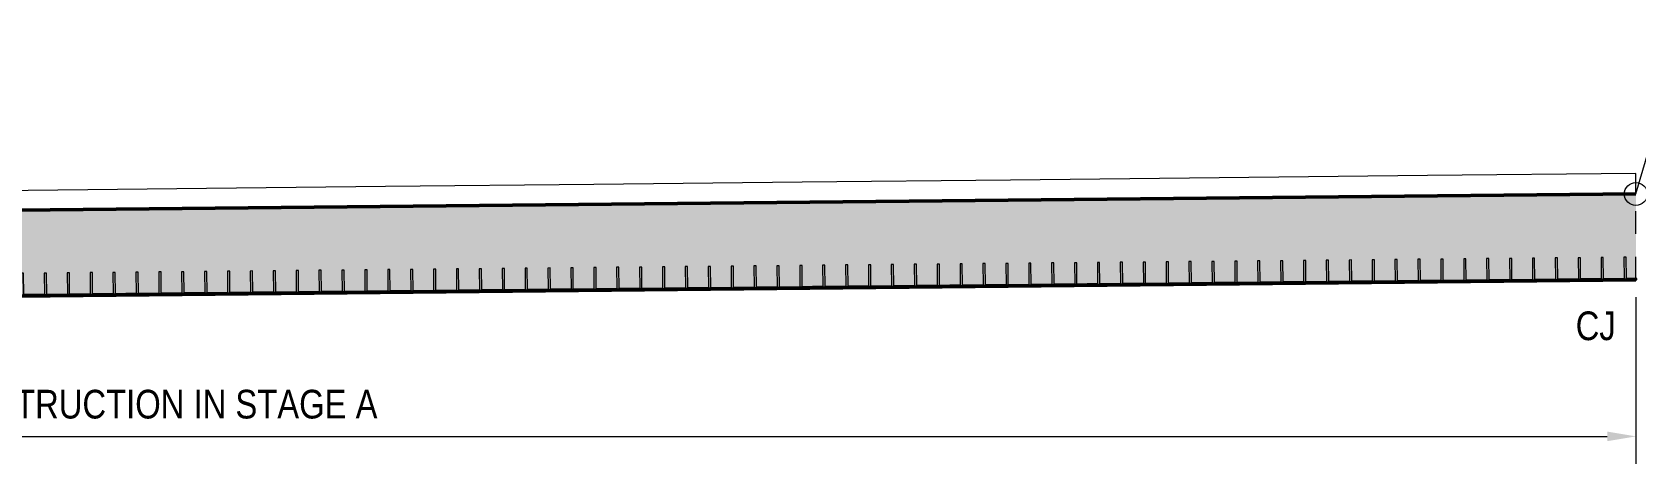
# Model space of a CAD drawing. Header units: metres. Extents: x 564 to 663, y 0 to 1694.
# Drawn here: x 618.22 to 625.22, y 18.18 to 20.06 of the extents above; entities that cross this region are included whole.
import ezdxf

# ---------------------------------------------------------------- set-up
doc = ezdxf.new("R2010")
doc.units = ezdxf.units.M
doc.linetypes.add('JacobsDash', pattern=[0.0045, 0.003, -0.0015])
doc.layers.get('Defpoints').update_dxf_attribs({"color": 41})
for name, color, linetype, lineweight in [('D-BDGE', 7, 'Continuous', 13), ('D-BDGE-FLOOR', 7, 'Continuous', 50), ('D-BDGE-FLOOR-HID', 7, 'JacobsDash', 18), ('D-BDGE-FLOOR-PAT', 7, 'Continuous', 50), ('D-BDGE-FRAMING', 7, 'Continuous', 50), ('D-ENHA-TEXT', 7, 'Continuous', 9), ('D-ENHA-TEXT-DIMS', 7, 'Continuous', 9)]:
    doc.layers.add(name, color=color, linetype=linetype, lineweight=lineweight)
doc.styles.add('Arial Narrow_4', font='ARIALN.TTF', dxfattribs={"height": 0.125})
doc.dimstyles.new('Dimension_Standard_O__mm__2', dxfattribs={"dimscale": 0.3048, "dimtxt": 0.127929, "dimasz": 0.410105, "dimexe": 0.393701, "dimexo": 0.246063, "dimgap": 0.246063, "dimtad": 1, "dimdec": 0, "dimlfac": 1000, "dimzin": 0, "dimdsep": 46, "dimtxsty": 'Arial Narrow_4', "dimsah": 1, "dimcen": 0.09, "dimaunit": 1, "dimadec": 4, "dimazin": 0, "dimtfac": 1, "dimtdec": 4, "dimtix": 1, "dimtmove": 0, "dimatfit": 3, "dimfxl": 1, "dimtvp": 1, "dimtfill": 1, "dimtolj": 1, "dimtzin": 0, "dimlwd": 18, "dimlwe": 18, "dimarcsym": 2})

# ---------------------------------------------------------------- blocks, each defined once
blk = doc.blocks.new('07_STR_DPS_PermadecPanel - 07_STR_DPS_PermadecPanel-5973119-DRG-2871091 - SECTION 01')
at = {"layer": 'D-BDGE-FRAMING', "lineweight": 13}
for p, q in [((-1683.6408, 19.0055), (-1683.6508, 19.0054)), ((-1683.6508, 19.0054), (-1683.6498, 18.9124)), ((-1683.6398, 18.9125), (-1683.6408, 19.0055)), ((-1683.5408, 19.0065), (-1683.5508, 19.0064)), ((-1683.5508, 19.0064), (-1683.5499, 18.9134)), ((-1683.5399, 18.9135), (-1683.5408, 19.0065)), ((-1683.4408, 19.0075), (-1683.4508, 19.0074)), ((-1683.4508, 19.0074), (-1683.4499, 18.9144)), ((-1683.4399, 18.9145), (-1683.4408, 19.0075)), ((-1683.3408, 19.0085), (-1683.3508, 19.0084)), ((-1683.3508, 19.0084), (-1683.3499, 18.9154)), ((-1683.3399, 18.9155), (-1683.3408, 19.0085)), ((-1683.2408, 19.0095), (-1683.2508, 19.0094)), ((-1683.2508, 19.0094), (-1683.2499, 18.9164)), ((-1683.2399, 18.9165), (-1683.2408, 19.0095)), ((-1683.1408, 19.0105), (-1683.1508, 19.0104)), ((-1683.1508, 19.0104), (-1683.1499, 18.9174)), ((-1683.1399, 18.9175), (-1683.1408, 19.0105)), ((-1683.3499, 18.9154), (-1683.4399, 18.9145)), ((-1683.2499, 18.9164), (-1683.3399, 18.9155)), ((-1683.1499, 18.9174), (-1683.2399, 18.9165)), ((-1683.0949, 18.918), (-1683.1399, 18.9175)), ((-1683.0948, 18.912), (-1683.0949, 18.918)), ((-1683.6498, 18.9124), (-1683.6948, 18.912)), ((-1683.6948, 18.906), (-1683.0948, 18.912)), ((-1683.6948, 18.912), (-1683.6948, 18.906)), ((-1683.5499, 18.9134), (-1683.6398, 18.9125)), ((-1683.4499, 18.9144), (-1683.5399, 18.9135))]:
    blk.add_line(p, q, dxfattribs=at)
blk = doc.blocks.new('07_STR_DPS_PermadecPanel - 07_STR_DPS_PermadecPanel-5973120-DRG-2871091 - SECTION 01')
at = {"layer": 'D-BDGE-FRAMING', "lineweight": 13}
for p, q in [((-1683.0408, 19.0115), (-1683.0508, 19.0114)), ((-1683.0508, 19.0114), (-1683.0498, 18.9184)), ((-1683.0398, 18.9185), (-1683.0408, 19.0115)), ((-1682.9408, 19.0125), (-1682.9508, 19.0124)), ((-1682.9508, 19.0124), (-1682.9499, 18.9194)), ((-1682.9399, 18.9195), (-1682.9408, 19.0125)), ((-1682.8408, 19.0135), (-1682.8508, 19.0134)), ((-1682.8508, 19.0134), (-1682.8499, 18.9204)), ((-1682.8399, 18.9205), (-1682.8408, 19.0135)), ((-1682.7408, 19.0145), (-1682.7508, 19.0144)), ((-1682.7508, 19.0144), (-1682.7499, 18.9214)), ((-1682.7399, 18.9215), (-1682.7408, 19.0145)), ((-1682.6408, 19.0155), (-1682.6508, 19.0154)), ((-1682.6508, 19.0154), (-1682.6499, 18.9224)), ((-1682.6399, 18.9225), (-1682.6408, 19.0155)), ((-1682.5408, 19.0165), (-1682.5508, 19.0164)), ((-1682.5508, 19.0164), (-1682.5499, 18.9234)), ((-1682.5399, 18.9235), (-1682.5408, 19.0165)), ((-1683.0498, 18.9184), (-1683.0948, 18.9179)), ((-1683.0948, 18.9119), (-1682.4948, 18.9179)), ((-1683.0948, 18.9179), (-1683.0948, 18.9119)), ((-1682.9499, 18.9194), (-1683.0398, 18.9185)), ((-1682.8499, 18.9204), (-1682.9399, 18.9195)), ((-1682.7499, 18.9214), (-1682.8399, 18.9205)), ((-1682.6499, 18.9224), (-1682.7399, 18.9215)), ((-1682.5499, 18.9234), (-1682.6399, 18.9225)), ((-1682.4949, 18.9239), (-1682.5399, 18.9235)), ((-1682.4948, 18.9179), (-1682.4949, 18.9239))]:
    blk.add_line(p, q, dxfattribs=at)
blk = doc.blocks.new('07_STR_DPS_PermadecPanel - 07_STR_DPS_PermadecPanel-V5-DRG-2871091 - SECTION 01')
at = {"layer": 'D-BDGE-FRAMING', "lineweight": 13}
for p, q in [((-1682.4408, 19.0175), (-1682.4508, 19.0174)), ((-1682.4508, 19.0174), (-1682.4498, 18.9244)), ((-1682.4398, 18.9245), (-1682.4408, 19.0175)), ((-1682.3408, 19.0185), (-1682.3508, 19.0184)), ((-1682.3508, 19.0184), (-1682.3499, 18.9254)), ((-1682.3399, 18.9255), (-1682.3408, 19.0185)), ((-1682.2408, 19.0195), (-1682.2508, 19.0194)), ((-1682.2508, 19.0194), (-1682.2499, 18.9264)), ((-1682.2399, 18.9265), (-1682.2408, 19.0195)), ((-1682.1408, 19.0205), (-1682.1508, 19.0204)), ((-1682.1508, 19.0204), (-1682.1499, 18.9274)), ((-1682.1399, 18.9275), (-1682.1408, 19.0205)), ((-1682.0408, 19.0215), (-1682.0508, 19.0214)), ((-1682.0508, 19.0214), (-1682.0499, 18.9284)), ((-1682.0399, 18.9285), (-1682.0408, 19.0215)), ((-1681.9408, 19.0225), (-1681.9508, 19.0224)), ((-1681.9508, 19.0224), (-1681.9499, 18.9294)), ((-1681.9399, 18.9295), (-1681.9408, 19.0225)), ((-1682.4498, 18.9244), (-1682.4948, 18.9239)), ((-1682.4948, 18.9179), (-1681.8948, 18.9239)), ((-1682.4948, 18.9239), (-1682.4948, 18.9179)), ((-1682.3499, 18.9254), (-1682.4398, 18.9245)), ((-1682.2499, 18.9264), (-1682.3399, 18.9255)), ((-1682.1499, 18.9274), (-1682.2399, 18.9265)), ((-1682.0499, 18.9284), (-1682.1399, 18.9275)), ((-1681.9499, 18.9294), (-1682.0399, 18.9285)), ((-1681.8949, 18.9299), (-1681.9399, 18.9295)), ((-1681.8948, 18.9239), (-1681.8949, 18.9299))]:
    blk.add_line(p, q, dxfattribs=at)
blk = doc.blocks.new('07_STR_DPS_PermadecPanel - 07_STR_DPS_PermadecPanel-5973121-DRG-2871091 - SECTION 01')
at = {"layer": 'D-BDGE-FRAMING', "lineweight": 13}
for p, q in [((-1681.8408, 19.0236), (-1681.8508, 19.0235)), ((-1681.8508, 19.0235), (-1681.8498, 18.9305)), ((-1681.8398, 18.9306), (-1681.8408, 19.0236)), ((-1681.7408, 19.0246), (-1681.7508, 19.0245)), ((-1681.7508, 19.0245), (-1681.7499, 18.9315)), ((-1681.7399, 18.9316), (-1681.7408, 19.0246)), ((-1681.6408, 19.0256), (-1681.6508, 19.0255)), ((-1681.6508, 19.0255), (-1681.6499, 18.9325)), ((-1681.6399, 18.9326), (-1681.6408, 19.0256)), ((-1681.5408, 19.0266), (-1681.5508, 19.0265)), ((-1681.5508, 19.0265), (-1681.5499, 18.9335)), ((-1681.5399, 18.9336), (-1681.5408, 19.0266)), ((-1681.4408, 19.0276), (-1681.4508, 19.0275)), ((-1681.4508, 19.0275), (-1681.4499, 18.9345)), ((-1681.4399, 18.9346), (-1681.4408, 19.0276)), ((-1681.3408, 19.0286), (-1681.3508, 19.0285)), ((-1681.3508, 19.0285), (-1681.3499, 18.9355)), ((-1681.3399, 18.9356), (-1681.3408, 19.0286)), ((-1681.8498, 18.9305), (-1681.8948, 18.9301)), ((-1681.8948, 18.9241), (-1681.2948, 18.9301)), ((-1681.8948, 18.9301), (-1681.8948, 18.9241)), ((-1681.7499, 18.9315), (-1681.8398, 18.9306)), ((-1681.6499, 18.9325), (-1681.7399, 18.9316)), ((-1681.5499, 18.9335), (-1681.6399, 18.9326)), ((-1681.4499, 18.9345), (-1681.5399, 18.9336)), ((-1681.3499, 18.9355), (-1681.4399, 18.9346)), ((-1681.2949, 18.9361), (-1681.3399, 18.9356)), ((-1681.2948, 18.9301), (-1681.2949, 18.9361))]:
    blk.add_line(p, q, dxfattribs=at)
blk = doc.blocks.new('07_STR_DPS_PermadecPanel - 07_STR_DPS_PermadecPanel-5973122-DRG-2871091 - SECTION 01')
at = {"layer": 'D-BDGE-FRAMING', "lineweight": 13}
for p, q in [((-1681.2408, 19.0296), (-1681.2508, 19.0295)), ((-1681.2508, 19.0295), (-1681.2498, 18.9365)), ((-1681.2398, 18.9366), (-1681.2408, 19.0296)), ((-1681.1408, 19.0306), (-1681.1508, 19.0305)), ((-1681.1508, 19.0305), (-1681.1499, 18.9375)), ((-1681.1399, 18.9376), (-1681.1408, 19.0306)), ((-1681.0408, 19.0316), (-1681.0508, 19.0315)), ((-1681.0508, 19.0315), (-1681.0499, 18.9385)), ((-1681.0399, 18.9386), (-1681.0408, 19.0316)), ((-1680.9408, 19.0326), (-1680.9508, 19.0325)), ((-1680.9508, 19.0325), (-1680.9499, 18.9395)), ((-1680.9399, 18.9396), (-1680.9408, 19.0326)), ((-1680.8408, 19.0336), (-1680.8508, 19.0335)), ((-1680.8508, 19.0335), (-1680.8499, 18.9405)), ((-1680.8399, 18.9406), (-1680.8408, 19.0336)), ((-1680.7408, 19.0346), (-1680.7508, 19.0345)), ((-1680.7508, 19.0345), (-1680.7499, 18.9415)), ((-1680.7399, 18.9416), (-1680.7408, 19.0346)), ((-1681.2498, 18.9365), (-1681.2948, 18.936)), ((-1681.2948, 18.93), (-1680.6948, 18.936)), ((-1681.2948, 18.936), (-1681.2948, 18.93)), ((-1681.1499, 18.9375), (-1681.2398, 18.9366)), ((-1681.0499, 18.9385), (-1681.1399, 18.9376)), ((-1680.9499, 18.9395), (-1681.0399, 18.9386)), ((-1680.8499, 18.9405), (-1680.9399, 18.9396)), ((-1680.7499, 18.9415), (-1680.8399, 18.9406)), ((-1680.6949, 18.942), (-1680.7399, 18.9416)), ((-1680.6948, 18.936), (-1680.6949, 18.942))]:
    blk.add_line(p, q, dxfattribs=at)
blk = doc.blocks.new('07_STR_DPS_PermadecPanel - 07_STR_DPS_PermadecPanel-V6-DRG-2871091 - SECTION 01')
at = {"layer": 'D-BDGE-FRAMING', "lineweight": 13}
for p, q in [((-1680.6408, 19.0356), (-1680.6508, 19.0355)), ((-1680.6508, 19.0355), (-1680.6498, 18.9425)), ((-1680.6398, 18.9426), (-1680.6408, 19.0356)), ((-1680.5408, 19.0366), (-1680.5508, 19.0365)), ((-1680.5508, 19.0365), (-1680.5499, 18.9435)), ((-1680.5399, 18.9436), (-1680.5408, 19.0366)), ((-1680.4408, 19.0376), (-1680.4508, 19.0375)), ((-1680.4508, 19.0375), (-1680.4499, 18.9445)), ((-1680.4399, 18.9446), (-1680.4408, 19.0376)), ((-1680.3408, 19.0386), (-1680.3508, 19.0385)), ((-1680.3508, 19.0385), (-1680.3499, 18.9455)), ((-1680.3399, 18.9456), (-1680.3408, 19.0386)), ((-1680.2408, 19.0396), (-1680.2508, 19.0395)), ((-1680.2508, 19.0395), (-1680.2499, 18.9465)), ((-1680.2399, 18.9466), (-1680.2408, 19.0396)), ((-1680.1408, 19.0406), (-1680.1508, 19.0405)), ((-1680.1508, 19.0405), (-1680.1499, 18.9475)), ((-1680.1399, 18.9476), (-1680.1408, 19.0406)), ((-1680.6498, 18.9425), (-1680.6948, 18.942)), ((-1680.6948, 18.936), (-1680.0948, 18.942)), ((-1680.6948, 18.942), (-1680.6948, 18.936)), ((-1680.5499, 18.9435), (-1680.6398, 18.9426)), ((-1680.4499, 18.9445), (-1680.5399, 18.9436)), ((-1680.3499, 18.9455), (-1680.4399, 18.9446)), ((-1680.2499, 18.9465), (-1680.3399, 18.9456)), ((-1680.1499, 18.9475), (-1680.2399, 18.9466)), ((-1680.0949, 18.948), (-1680.1399, 18.9476)), ((-1680.0948, 18.942), (-1680.0949, 18.948))]:
    blk.add_line(p, q, dxfattribs=at)
blk = doc.blocks.new('07_STR_DPS_PermadecPanel - 07_STR_DPS_PermadecPanel-5973123-DRG-2871091 - SECTION 01')
at = {"layer": 'D-BDGE-FRAMING', "lineweight": 13}
for p, q in [((-1680.0408, 19.0418), (-1680.0508, 19.0417)), ((-1680.0508, 19.0417), (-1680.0498, 18.9487)), ((-1680.0398, 18.9488), (-1680.0408, 19.0418)), ((-1679.9408, 19.0428), (-1679.9508, 19.0427)), ((-1679.9508, 19.0427), (-1679.9499, 18.9497)), ((-1679.9399, 18.9498), (-1679.9408, 19.0428)), ((-1679.8408, 19.0438), (-1679.8508, 19.0437)), ((-1679.8508, 19.0437), (-1679.8499, 18.9507)), ((-1679.8399, 18.9508), (-1679.8408, 19.0438)), ((-1679.7408, 19.0448), (-1679.7508, 19.0447)), ((-1679.7508, 19.0447), (-1679.7499, 18.9517)), ((-1679.7399, 18.9518), (-1679.7408, 19.0448)), ((-1679.6408, 19.0458), (-1679.6508, 19.0457)), ((-1679.6508, 19.0457), (-1679.6499, 18.9527)), ((-1679.6399, 18.9528), (-1679.6408, 19.0458)), ((-1679.5408, 19.0468), (-1679.5508, 19.0467)), ((-1679.5508, 19.0467), (-1679.5499, 18.9537)), ((-1679.5399, 18.9538), (-1679.5408, 19.0468)), ((-1680.0498, 18.9487), (-1680.0948, 18.9482)), ((-1680.0948, 18.9422), (-1679.4948, 18.9482)), ((-1680.0948, 18.9482), (-1680.0948, 18.9422)), ((-1679.9499, 18.9497), (-1680.0398, 18.9488)), ((-1679.8499, 18.9507), (-1679.9399, 18.9498)), ((-1679.7499, 18.9517), (-1679.8399, 18.9508)), ((-1679.6499, 18.9527), (-1679.7399, 18.9518)), ((-1679.5499, 18.9537), (-1679.6399, 18.9528)), ((-1679.4949, 18.9542), (-1679.5399, 18.9538)), ((-1679.4948, 18.9482), (-1679.4949, 18.9542))]:
    blk.add_line(p, q, dxfattribs=at)
blk = doc.blocks.new('07_STR_DPS_PermadecPanel - 07_STR_DPS_PermadecPanel-5973124-DRG-2871091 - SECTION 01')
at = {"layer": 'D-BDGE-FRAMING', "lineweight": 13}
for p, q in [((-1679.4408, 19.0476), (-1679.4508, 19.0475)), ((-1679.4508, 19.0475), (-1679.4498, 18.9545)), ((-1679.4398, 18.9546), (-1679.4408, 19.0476)), ((-1679.3408, 19.0486), (-1679.3508, 19.0485)), ((-1679.3508, 19.0485), (-1679.3499, 18.9555)), ((-1679.3399, 18.9556), (-1679.3408, 19.0486)), ((-1679.2408, 19.0496), (-1679.2508, 19.0495)), ((-1679.2508, 19.0495), (-1679.2499, 18.9565)), ((-1679.2399, 18.9566), (-1679.2408, 19.0496)), ((-1679.1408, 19.0506), (-1679.1508, 19.0505)), ((-1679.1508, 19.0505), (-1679.1499, 18.9575)), ((-1679.1399, 18.9576), (-1679.1408, 19.0506)), ((-1679.0408, 19.0516), (-1679.0508, 19.0515)), ((-1679.0508, 19.0515), (-1679.0499, 18.9585)), ((-1679.0399, 18.9586), (-1679.0408, 19.0516)), ((-1678.9408, 19.0526), (-1678.9508, 19.0525)), ((-1678.9508, 19.0525), (-1678.9499, 18.9595)), ((-1678.9399, 18.9596), (-1678.9408, 19.0526)), ((-1679.4498, 18.9545), (-1679.4948, 18.9541)), ((-1679.4948, 18.9481), (-1678.8948, 18.9541)), ((-1679.4948, 18.9541), (-1679.4948, 18.9481)), ((-1679.3499, 18.9555), (-1679.4398, 18.9546)), ((-1679.2499, 18.9565), (-1679.3399, 18.9556)), ((-1679.1499, 18.9575), (-1679.2399, 18.9566)), ((-1679.0499, 18.9585), (-1679.1399, 18.9576)), ((-1678.9499, 18.9595), (-1679.0399, 18.9586)), ((-1678.8949, 18.9601), (-1678.9399, 18.9596)), ((-1678.8948, 18.9541), (-1678.8949, 18.9601))]:
    blk.add_line(p, q, dxfattribs=at)
blk = doc.blocks.new('07_STR_DPS_PermadecPanel - 07_STR_DPS_PermadecPanel-V7-DRG-2871091 - SECTION 01')
at = {"layer": 'D-BDGE-FRAMING', "lineweight": 13}
for p, q in [((-1678.6408, 19.0556), (-1678.6508, 19.0555)), ((-1678.6508, 19.0555), (-1678.6499, 18.9625)), ((-1678.6399, 18.9626), (-1678.6408, 19.0556)), ((-1678.5408, 19.0566), (-1678.5508, 19.0565)), ((-1678.5508, 19.0565), (-1678.5499, 18.9635)), ((-1678.5399, 18.9636), (-1678.5408, 19.0566)), ((-1678.4408, 19.0576), (-1678.4508, 19.0575)), ((-1678.4508, 19.0575), (-1678.4499, 18.9645)), ((-1678.4399, 18.9646), (-1678.4408, 19.0576)), ((-1678.3408, 19.0586), (-1678.3508, 19.0585)), ((-1678.3508, 19.0585), (-1678.3499, 18.9655)), ((-1678.3399, 18.9656), (-1678.3408, 19.0586)), ((-1678.8408, 19.0536), (-1678.8508, 19.0535)), ((-1678.8508, 19.0535), (-1678.8498, 18.9605)), ((-1678.8398, 18.9606), (-1678.8408, 19.0536)), ((-1678.7408, 19.0546), (-1678.7508, 19.0545)), ((-1678.7508, 19.0545), (-1678.7499, 18.9615)), ((-1678.7399, 18.9616), (-1678.7408, 19.0546)), ((-1678.8498, 18.9605), (-1678.8948, 18.9601)), ((-1678.8948, 18.9541), (-1678.2948, 18.9601)), ((-1678.8948, 18.9601), (-1678.8948, 18.9541)), ((-1678.7499, 18.9615), (-1678.8398, 18.9606)), ((-1678.6499, 18.9625), (-1678.7399, 18.9616)), ((-1678.5499, 18.9635), (-1678.6399, 18.9626)), ((-1678.4499, 18.9645), (-1678.5399, 18.9636)), ((-1678.3499, 18.9655), (-1678.4399, 18.9646)), ((-1678.2949, 18.9661), (-1678.3399, 18.9656)), ((-1678.2948, 18.9601), (-1678.2949, 18.9661))]:
    blk.add_line(p, q, dxfattribs=at)
blk = doc.blocks.new('07_STR_DPS_PermadecPanel - 07_STR_DPS_PermadecPanel-V8-DRG-2871091 - SECTION 01')
at = {"layer": 'D-BDGE-FRAMING', "lineweight": 13}
for p, q in [((-1678.2408, 19.0595), (-1678.2508, 19.0594)), ((-1678.2508, 19.0594), (-1678.2498, 18.9664)), ((-1678.2398, 18.9665), (-1678.2408, 19.0595)), ((-1678.1408, 19.0605), (-1678.1508, 19.0604)), ((-1678.1508, 19.0604), (-1678.1499, 18.9674)), ((-1678.1399, 18.9675), (-1678.1408, 19.0605)), ((-1678.0408, 19.0615), (-1678.0508, 19.0614)), ((-1678.0508, 19.0614), (-1678.0499, 18.9684)), ((-1678.0399, 18.9685), (-1678.0408, 19.0615)), ((-1677.9408, 19.0625), (-1677.9508, 19.0624)), ((-1677.9508, 19.0624), (-1677.9499, 18.9694)), ((-1677.9399, 18.9695), (-1677.9408, 19.0625)), ((-1677.8408, 19.0635), (-1677.8508, 19.0634)), ((-1677.8508, 19.0634), (-1677.8499, 18.9704)), ((-1677.8399, 18.9705), (-1677.8408, 19.0635)), ((-1677.7408, 19.0645), (-1677.7508, 19.0644)), ((-1677.7508, 19.0644), (-1677.7499, 18.9714)), ((-1677.7399, 18.9715), (-1677.7408, 19.0645)), ((-1678.2498, 18.9664), (-1678.2948, 18.966)), ((-1678.2948, 18.96), (-1677.6948, 18.966)), ((-1678.2948, 18.966), (-1678.2948, 18.96)), ((-1678.1499, 18.9674), (-1678.2398, 18.9665)), ((-1678.0499, 18.9684), (-1678.1399, 18.9675)), ((-1677.9499, 18.9694), (-1678.0399, 18.9685)), ((-1677.8499, 18.9704), (-1677.9399, 18.9695)), ((-1677.7499, 18.9714), (-1677.8399, 18.9705)), ((-1677.6949, 18.972), (-1677.7399, 18.9715)), ((-1677.6948, 18.966), (-1677.6949, 18.972))]:
    blk.add_line(p, q, dxfattribs=at)
blk = doc.blocks.new('07_STR_DPS_PermadecPanel - 07_STR_DPS_PermadecPanel-5973125-DRG-2871091 - SECTION 01')
at = {"layer": 'D-BDGE-FRAMING', "lineweight": 13}
for p, q in [((-1677.6408, 19.0656), (-1677.6508, 19.0655)), ((-1677.6508, 19.0655), (-1677.6498, 18.9726)), ((-1677.6398, 18.9727), (-1677.6408, 19.0656)), ((-1677.5408, 19.0666), (-1677.5508, 19.0665)), ((-1677.5508, 19.0665), (-1677.5499, 18.9736)), ((-1677.5399, 18.9737), (-1677.5408, 19.0666)), ((-1677.4408, 19.0676), (-1677.4508, 19.0675)), ((-1677.4508, 19.0675), (-1677.4499, 18.9746)), ((-1677.4399, 18.9747), (-1677.4408, 19.0676)), ((-1677.3408, 19.0686), (-1677.3508, 19.0685)), ((-1677.3508, 19.0685), (-1677.3499, 18.9755)), ((-1677.3399, 18.9756), (-1677.3408, 19.0686)), ((-1677.2408, 19.0696), (-1677.2508, 19.0695)), ((-1677.2508, 19.0695), (-1677.2499, 18.9765)), ((-1677.2399, 18.9766), (-1677.2408, 19.0696)), ((-1677.1408, 19.0706), (-1677.1508, 19.0705)), ((-1677.1508, 19.0705), (-1677.1499, 18.9775)), ((-1677.1399, 18.9776), (-1677.1408, 19.0706)), ((-1677.6498, 18.9726), (-1677.6948, 18.9721)), ((-1677.6948, 18.9661), (-1677.0948, 18.9721)), ((-1677.6948, 18.9721), (-1677.6948, 18.9661)), ((-1677.5499, 18.9736), (-1677.6398, 18.9727)), ((-1677.4499, 18.9746), (-1677.5399, 18.9737)), ((-1677.3499, 18.9755), (-1677.4399, 18.9747)), ((-1677.2499, 18.9765), (-1677.3399, 18.9756)), ((-1677.1499, 18.9775), (-1677.2399, 18.9766)), ((-1677.0949, 18.9781), (-1677.1399, 18.9776)), ((-1677.0948, 18.9721), (-1677.0949, 18.9781))]:
    blk.add_line(p, q, dxfattribs=at)
blk = doc.blocks.new('07_STR_DPS_PermadecPanel - 07_STR_DPS_PermadecPanel-V9-DRG-2871091 - SECTION 01')
at = {"layer": 'D-BDGE-FRAMING', "lineweight": 13}
for p, q in [((-1677.0408, 19.0716), (-1677.0508, 19.0715)), ((-1677.0508, 19.0715), (-1677.0498, 18.9785)), ((-1677.0398, 18.9786), (-1677.0408, 19.0716)), ((-1676.9408, 19.0726), (-1676.9508, 19.0725)), ((-1676.9508, 19.0725), (-1676.9499, 18.9795)), ((-1676.9399, 18.9796), (-1676.9408, 19.0726)), ((-1676.8408, 19.0736), (-1676.8508, 19.0735)), ((-1676.8508, 19.0735), (-1676.8499, 18.9805)), ((-1676.8399, 18.9806), (-1676.8408, 19.0736)), ((-1676.7408, 19.0746), (-1676.7508, 19.0745)), ((-1676.7508, 19.0745), (-1676.7499, 18.9815)), ((-1676.7399, 18.9816), (-1676.7408, 19.0746)), ((-1676.6408, 19.0756), (-1676.6508, 19.0755)), ((-1676.6508, 19.0755), (-1676.6499, 18.9825)), ((-1676.6399, 18.9826), (-1676.6408, 19.0756)), ((-1676.5408, 19.0766), (-1676.5508, 19.0765)), ((-1676.5508, 19.0765), (-1676.5499, 18.9835)), ((-1676.5399, 18.9836), (-1676.5408, 19.0766)), ((-1677.0498, 18.9785), (-1677.0948, 18.9781)), ((-1677.0948, 18.9721), (-1676.4948, 18.9781)), ((-1677.0948, 18.9781), (-1677.0948, 18.9721)), ((-1676.9499, 18.9795), (-1677.0398, 18.9786)), ((-1676.8499, 18.9805), (-1676.9399, 18.9796)), ((-1676.7499, 18.9815), (-1676.8399, 18.9806)), ((-1676.6499, 18.9825), (-1676.7399, 18.9816)), ((-1676.5499, 18.9835), (-1676.6399, 18.9826)), ((-1676.4949, 18.9841), (-1676.5399, 18.9836)), ((-1676.4948, 18.9781), (-1676.4949, 18.9841))]:
    blk.add_line(p, q, dxfattribs=at)
blk = doc.blocks.new('DIMBLOCK5-DRG-2871091 - SECTION 01')
at = {"layer": 'D-ENHA-TEXT-DIMS', "color": 0, "lineweight": 18, "transparency": 16777216}
for p, q in [((625.2224, 18.9029), (625.2224, 18.175)), ((612.2325, 18.4574), (612.2325, 18.175)), ((612.3575, 18.295), (625.0974, 18.295))]:
    blk.add_line(p, q, dxfattribs=at)
at = {"layer": 'D-ENHA-TEXT-DIMS', "color": 0, "transparency": 16777216}
for points in [[(612.3575, 18.3159), (612.3575, 18.2742), (612.2325, 18.295)], [(625.0974, 18.3159), (625.0974, 18.2742), (625.2224, 18.295)]]:
    blk.add_solid(points, dxfattribs=at)
at = {"layer": 'Defpoints', "color": 0, "transparency": 16777216}
for p in [(625.2224, 18.9779), (612.2325, 18.5324), (625.2224, 18.295)]:
    blk.add_point(p, dxfattribs=at)
at = {"layer": 'D-ENHA-TEXT-DIMS', "color": 0, "lineweight": 18, "transparency": 16777216, "insert": (618.7275, 18.4347), "char_height": 0.125, "width": 2.402626, "attachment_point": 5, "style": 'Arial Narrow_4', "bg_fill": 3, "box_fill_scale": 1.1, "bg_fill_color": 256, "bg_fill_true_color": 13158600, "bg_fill_transparency": 0}
blk.add_mtext('\\A1;CONSTRUCTION IN STAGE A', dxfattribs=at)

msp = doc.modelspace()

# ---------------------------------------------------------------- hatches: boundary and pattern name
at = {"layer": 'D-BDGE-FLOOR-PAT', "true_color": 0xc0c0c0}
h = msp.add_hatch(color=9, dxfattribs=at)
h.paths.add_polyline_path([(612.2325, 18.848), (625.2226, 18.9779), (625.2226, 19.3529), (612.8336, 19.229), (612.8428, 19.1967), (612.2417, 19.1967), (612.2417, 19.2231), (612.2325, 19.223), (612.2325, 18.9092)])
h.paths.add_polyline_path([(613.5449, 19.0076), (613.5302, 19.0101), (613.5204, 19.015), (613.5121, 19.022), (613.5052, 19.032), (613.5013, 19.0424), (613.5, 19.0532), (613.5015, 19.0643), (613.506, 19.0751), (613.5131, 19.0844), (613.5239, 19.0922), (613.5333, 19.0961), (613.5449, 19.0976), (613.5583, 19.0954), (613.5628, 19.0938), (613.5706, 19.0899), (613.5789, 19.0828), (613.5858, 19.0725), (613.5892, 19.0639), (613.5907, 19.0532), (613.5891, 19.041), (613.5855, 19.0317), (613.5781, 19.0216), (613.5718, 19.0158), (613.5602, 19.0101), (613.5517, 19.0079), (613.5461, 19.0078)])
h.paths.add_polyline_path([(613.3949, 19.0076), (613.3795, 19.0101), (613.3698, 19.015), (613.3615, 19.022), (613.3549, 19.0317), (613.3511, 19.041), (613.3497, 19.0517), (613.3515, 19.0643), (613.356, 19.0751), (613.3631, 19.0844), (613.3724, 19.0916), (613.3833, 19.0961), (613.3949, 19.0976), (613.4086, 19.0952), (613.4191, 19.0903), (613.4199, 19.0899), (613.4282, 19.0828), (613.4351, 19.0725), (613.4388, 19.0625), (613.4399, 19.0517), (613.4384, 19.041), (613.4339, 19.0301), (613.4256, 19.0199), (613.4196, 19.015), (613.4096, 19.0101), (613.401, 19.0079), (613.3962, 19.0078)])
h.paths.add_polyline_path([(614.0466, 19.0237), (614.0325, 19.0252), (614.0196, 19.0299), (614.008, 19.0376), (613.9986, 19.0478), (613.992, 19.0599), (613.9884, 19.0734), (613.9884, 19.0882), (613.992, 19.102), (613.9976, 19.1131), (614.0066, 19.1236), (614.018, 19.1317), (614.0309, 19.1368), (614.0456, 19.1386), (614.0606, 19.1365), (614.072, 19.1323), (614.0845, 19.1235), (614.0934, 19.1133), (614.0994, 19.1022), (614.1029, 19.0887), (614.1026, 19.0731), (614.0998, 19.0615), (614.0937, 19.0493), (614.0846, 19.0388), (614.0717, 19.0301), (614.0583, 19.0253), (614.0522, 19.0245)])
h.paths.add_polyline_path([(614.2123, 19.0252), (614.1964, 19.0274), (614.185, 19.0316), (614.1738, 19.0391), (614.1644, 19.0493), (614.1576, 19.0617), (614.1542, 19.0752), (614.154, 19.0891), (614.1572, 19.1025), (614.1634, 19.1147), (614.1724, 19.1251), (614.1853, 19.1338), (614.1987, 19.1386), (614.2114, 19.1401), (614.2264, 19.138), (614.2378, 19.1338), (614.2503, 19.125), (614.2584, 19.1162), (614.2651, 19.1037), (614.2686, 19.0902), (614.2687, 19.0764), (614.2656, 19.063), (614.2594, 19.0508), (614.2504, 19.0403), (614.2375, 19.0316), (614.2241, 19.0269), (614.2179, 19.026)])
h.paths.add_polyline_path([(614.3781, 19.0267), (614.3621, 19.0289), (614.3508, 19.0331), (614.3382, 19.042), (614.3301, 19.0508), (614.3234, 19.0632), (614.3199, 19.0767), (614.3198, 19.0906), (614.3229, 19.104), (614.3291, 19.1162), (614.3381, 19.1266), (614.351, 19.1353), (614.3644, 19.1401), (614.3771, 19.1416), (614.3921, 19.1395), (614.4035, 19.1353), (614.4147, 19.1279), (614.4241, 19.1177), (614.4309, 19.1052), (614.4344, 19.0917), (614.4345, 19.0779), (614.4313, 19.0645), (614.4251, 19.0523), (614.4161, 19.0418), (614.4032, 19.0331), (614.3898, 19.0284), (614.3837, 19.0275)])
h.paths.add_polyline_path([(614.5438, 19.0282), (614.5279, 19.0304), (614.5165, 19.0346), (614.5053, 19.0421), (614.4959, 19.0523), (614.4891, 19.0647), (614.4856, 19.0782), (614.4855, 19.0921), (614.4887, 19.1055), (614.4949, 19.1177), (614.5039, 19.1281), (614.5168, 19.1368), (614.5302, 19.1416), (614.5429, 19.1431), (614.5579, 19.141), (614.5692, 19.1369), (614.5818, 19.128), (614.5899, 19.1192), (614.5965, 19.107), (614.6001, 19.0936), (614.6003, 19.0797), (614.5972, 19.0662), (614.5909, 19.0539), (614.5819, 19.0433), (614.569, 19.0346), (614.5555, 19.0299), (614.5494, 19.029)])
h.paths.add_polyline_path([(614.7147, 19.0301), (614.6998, 19.0305), (614.6873, 19.0338), (614.675, 19.0404), (614.6648, 19.0498), (614.657, 19.0613), (614.6523, 19.0744), (614.6509, 19.0881), (614.6528, 19.1019), (614.6579, 19.1148), (614.666, 19.126), (614.6766, 19.1351), (614.691, 19.1418), (614.7026, 19.1444), (614.7174, 19.144), (614.73, 19.1407), (614.7422, 19.134), (614.7525, 19.1247), (614.7602, 19.1132), (614.7649, 19.1001), (614.7664, 19.0863), (614.7644, 19.0725), (614.7593, 19.0597), (614.7512, 19.0484), (614.7407, 19.0394), (614.7262, 19.0327), (614.7156, 19.0303)])
h.paths.add_polyline_path([(614.8753, 19.0313), (614.8594, 19.0334), (614.848, 19.0376), (614.8368, 19.0451), (614.8274, 19.0553), (614.8207, 19.0675), (614.8171, 19.0809), (614.8169, 19.0947), (614.82, 19.1083), (614.8263, 19.1206), (614.8354, 19.1312), (614.8483, 19.1398), (614.8596, 19.1443), (614.8737, 19.1462), (614.8889, 19.1442), (614.9004, 19.1401), (614.912, 19.1324), (614.9214, 19.1222), (614.928, 19.11), (614.9316, 19.0966), (614.9318, 19.0828), (614.9287, 19.0692), (614.9224, 19.0569), (614.9134, 19.0463), (614.902, 19.0383), (614.8891, 19.0332), (614.8858, 19.0327)])

# ---------------------------------------------------------------- linework, layer by layer
at = {"layer": 'D-BDGE', "linetype": 'JacobsDash', "lineweight": 9}
for p, q in [((625.2226, 19.3572), (625.2226, 19.4422)), ((625.2226, 18.9779), (625.2226, 19.3529))]:
    msp.add_line(p, q, dxfattribs=at)
at = {"layer": 'D-BDGE', "lineweight": 9}
for p, q in [((612.2325, 18.8541), (625.2225, 18.9839)), ((612.2325, 18.8481), (625.2226, 18.9779))]:
    msp.add_line(p, q, dxfattribs=at)
at = {"layer": 'D-BDGE-FLOOR', "lineweight": 13}
msp.add_line((625.2226, 19.4422), (625.2226, 19.4422), dxfattribs=at)
at = {"layer": 'D-BDGE-FLOOR', "lineweight": 13, "flags": 128}
for points in [[(625.2226, 19.4422), (624.3122, 19.4326), (623.4018, 19.423), (622.4914, 19.4134), (621.581, 19.4038), (620.6706, 19.3942), (619.7602, 19.3846), (618.8498, 19.375), (617.9394, 19.3654), (617.029, 19.3558)], [(617.029, 19.2708), (617.9394, 19.2804), (618.8498, 19.29), (619.7602, 19.2996), (620.6706, 19.3092), (621.581, 19.3188), (622.4914, 19.3284), (623.4018, 19.338), (624.3122, 19.3476), (625.2226, 19.3572)]]:
    msp.add_lwpolyline(points, dxfattribs=at)
at = {"layer": 'D-BDGE-FLOOR', "flags": 128}
for points in [[(625.2226, 19.3529), (623.7792, 19.3385), (622.3359, 19.324), (620.8925, 19.3096), (619.4492, 19.2952), (618.0059, 19.2807), (616.5625, 19.2663), (615.1192, 19.2518), (613.6758, 19.2374), (612.8336, 19.229)], [(612.2325, 18.848), (613.6758, 18.8624), (615.1192, 18.8768), (616.5625, 18.8913), (618.0059, 18.9057), (619.4492, 18.9202), (620.8925, 18.9346), (622.3359, 18.949), (623.7792, 18.9635), (625.2226, 18.9779)]]:
    msp.add_lwpolyline(points, dxfattribs=at)
at = {"layer": 'D-BDGE-FLOOR-HID', "lineweight": 13}
msp.add_line((625.2226, 19.4422), (625.2226, 19.4422), dxfattribs=at)
at = {"layer": 'D-BDGE-FLOOR-HID'}
msp.add_line((625.2226, 19.353), (625.2226, 19.3529), dxfattribs=at)
at = {"layer": 'D-ENHA-TEXT'}
msp.add_line((625.2223, 19.3524), (625.4302, 20.0585), dxfattribs=at)
msp.add_circle((625.2223, 19.3524), 0.05, dxfattribs=at)

# ---------------------------------------------------------------- block references
at = {"layer": 'D-BDGE-FRAMING', "lineweight": 13}
for name in ['07_STR_DPS_PermadecPanel - 07_STR_DPS_PermadecPanel-V7-DRG-2871091 - SECTION 01', '07_STR_DPS_PermadecPanel - 07_STR_DPS_PermadecPanel-V8-DRG-2871091 - SECTION 01', '07_STR_DPS_PermadecPanel - 07_STR_DPS_PermadecPanel-5973125-DRG-2871091 - SECTION 01', '07_STR_DPS_PermadecPanel - 07_STR_DPS_PermadecPanel-V9-DRG-2871091 - SECTION 01', '07_STR_DPS_PermadecPanel - 07_STR_DPS_PermadecPanel-5973119-DRG-2871091 - SECTION 01', '07_STR_DPS_PermadecPanel - 07_STR_DPS_PermadecPanel-5973120-DRG-2871091 - SECTION 01', '07_STR_DPS_PermadecPanel - 07_STR_DPS_PermadecPanel-V5-DRG-2871091 - SECTION 01', '07_STR_DPS_PermadecPanel - 07_STR_DPS_PermadecPanel-5973121-DRG-2871091 - SECTION 01', '07_STR_DPS_PermadecPanel - 07_STR_DPS_PermadecPanel-5973122-DRG-2871091 - SECTION 01', '07_STR_DPS_PermadecPanel - 07_STR_DPS_PermadecPanel-V6-DRG-2871091 - SECTION 01', '07_STR_DPS_PermadecPanel - 07_STR_DPS_PermadecPanel-5973123-DRG-2871091 - SECTION 01', '07_STR_DPS_PermadecPanel - 07_STR_DPS_PermadecPanel-5973124-DRG-2871091 - SECTION 01']:
    msp.add_blockref(name, (2301.721, 0), dxfattribs=at)

# ---------------------------------------------------------------- next in the draw order: texts
at = {"layer": 'D-ENHA-TEXT', "insert": (624.9595, 18.8399), "char_height": 0.125, "attachment_point": 1, "style": 'Arial Narrow_4', "bg_fill": 3, "box_fill_scale": 1, "bg_fill_color": 256, "bg_fill_transparency": 0}
msp.add_mtext('CJ', dxfattribs=at)

# ---------------------------------------------------------------- next in the draw order: dimensions: what is measured, and where the dimension line sits
at = {"layer": 'D-ENHA-TEXT-DIMS', "lineweight": 18}
dim = msp.add_linear_dim(base=(625.2224, 18.295), p1=(612.2325, 18.5324), p2=(625.2224, 18.9779), text='CONSTRUCTION IN STAGE A', dimstyle='Dimension_Standard_O__mm__2', override={"dimpost": '<>', "dimfxl": 12.997525}, dxfattribs=at)
dim.commit()
dim.dimension.update_dxf_attribs({"geometry": 'DIMBLOCK5-DRG-2871091 - SECTION 01', "text_midpoint": (618.7275, 18.4347)})

doc.saveas('drawing.dxf')
